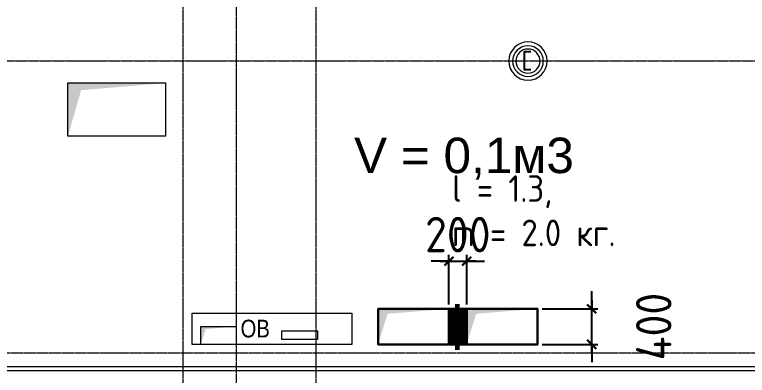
# Model space of a CAD drawing. Header units: millimetres. Extents: x -65509 to 912790, y 446 to 713294.
# Drawn here: x 220796 to 229065, y 395827 to 399898 of the extents above; entities that cross this region are included whole.
import ezdxf

# ---------------------------------------------------------------- set-up
doc = ezdxf.new("R2010")
doc.units = ezdxf.units.MM
doc.linetypes.add('CENTER2', pattern=[28.575, 19.05, -3.175, 3.175, -3.175])
doc.layers.get('Defpoints').update_dxf_attribs({"color": 250})
for name, color, linetype, lineweight in [('10.5) Арматура', 6, 'Continuous', 60), ('10.6) Диафрагмы', 90, 'Continuous', 30), ('ДШ_КР', 250, 'Continuous', 35), ('КМ_Фахверки', 250, 'Continuous', 25), ('ОВ_коллекторы', 250, 'Continuous', 25), ('ОВ_Отопление', 250, 'Continuous', 5), ('ОВ_Шахты', 250, 'Continuous', 5), ('РД_Оси_100', 250, 'Continuous', 0)]:
    doc.layers.add(name, color=color, linetype=linetype, lineweight=lineweight)
doc.layers.add('АР_Делит', color=250, linetype='Continuous', lineweight=0, plot=False)
doc.styles.get("Standard").update_dxf_attribs({"font": 'arial.ttf'})
doc.styles.add('style1', font='ARIALN.TTF')
doc.styles.add('СПДС', font='isocpeur.ttf', dxfattribs={"width": 0.9})
doc.dimstyles.new('Размера А3', dxfattribs={"dimtxt": 400, "dimasz": 100, "dimexe": 70, "dimexo": 50, "dimgap": 20, "dimtad": 1, "dimdec": 0, "dimrnd": 10, "dimzin": 0, "dimdsep": 46, "dimtxsty": 'СПДС', "dimblk": 'ARROWHEAD_6', "dimcen": 1, "dimazin": 0, "dimtfac": 1, "dimtdec": 0, "dimtmove": 2, "dimatfit": 0, "dimfxl": 1, "dimtolj": 1, "dimtzin": 0, "dimarcsym": 0})

# ---------------------------------------------------------------- blocks, each defined once
blk = doc.blocks.new('СОШ_2200_АР_ОСИ_М100_28.05.24')
at = {"layer": 'РД_Оси_100', "linetype": 'CENTER2'}
blk.add_line((-5954.958, 104100), (119910, 104100), dxfattribs=at)
for points in [[(105300, -6155), (105300, 139938.679)], [(105900, 139938.679), (105900, -6155)], [(106800, -6155), (106800, 139938.679)], [(119910, 100950), (119410, 100800), (-5454.958, 100800), (-5954.958, 100950)]]:
    blk.add_lwpolyline(points, dxfattribs=at)
blk = doc.blocks.new('otv')
at = {"linetype": 'Continuous'}
blk.add_lwpolyline([(0, -1), (0, 0), (1, 0), (1, -1)], close=True, dxfattribs=at)
blk.add_solid([(0, -1), (0, 0), (0.1346, -0.1366), (1, 0)], dxfattribs=at)
blk = doc.blocks.new('Ф_пеноблок 200')
at = {"layer": 'АР_Делит', "color": 1}
for radius in [216.3, 173, 136.2]:
    blk.add_circle((103.4, -41.9), radius, dxfattribs=at)
at = {"layer": 'КМ_Фахверки'}
blk.add_lwpolyline([(0, -75), (0, 0), (200, 0), (200, -75)], dxfattribs=at)
blk = doc.blocks.new('ARROWHEAD_6')
at = {"color": 0, "linetype": 'Continuous'}
for p, q in [((0, 0), (-1, 0)), ((-0.5, -0.5), (0.5, 0.5))]:
    blk.add_line(p, q, dxfattribs=at)
blk = doc.blocks.new('*D1090')
at = {"layer": '10.6) Диафрагмы', "color": 0, "lineweight": -2, "transparency": 16777216}
for p, q in [((225697.2, 396626.7), (225697.2, 397185.2)), ((225897.2, 396626.7), (225897.2, 397185.2)), ((225597.2, 397115.2), (225497.2, 397115.2)), ((225697.2, 397115.2), (225897.2, 397115.2)), ((225997.2, 397115.2), (226097.2, 397115.2))]:
    blk.add_line(p, q, dxfattribs=at)
at = {"layer": 'Defpoints', "color": 0, "lineweight": 25, "transparency": 16777216}
for p in [(225897.2, 397115.2), (225697.2, 396576.7), (225897.2, 396576.7)]:
    blk.add_point(p, dxfattribs=at)
at = {"layer": '10.6) Диафрагмы', "color": 0, "lineweight": -2, "transparency": 16777216, "xscale": 100, "yscale": 100, "zscale": 100}
blk.add_blockref('ARROWHEAD_6', (225697.2, 397115.2), dxfattribs=at)
at = {"layer": '10.6) Диафрагмы', "color": 0, "lineweight": -2, "transparency": 16777216, "xscale": 100, "yscale": 100, "zscale": 100, "rotation": 180}
blk.add_blockref('ARROWHEAD_6', (225897.2, 397115.2), dxfattribs=at)
at = {"layer": '10.6) Диафрагмы', "color": 0, "lineweight": 25, "transparency": 16777216, "insert": (225797.2, 397415.2), "char_height": 400, "attachment_point": 5, "style": 'СПДС'}
blk.add_mtext('\\A1;200', dxfattribs=at)
blk = doc.blocks.new('*D1091')
at = {"layer": '10.6) Диафрагмы', "color": 0, "lineweight": -2, "transparency": 16777216}
for p, q in [((227308.5, 396676.7), (227308.5, 396776.7)), ((226747.2, 396576.7), (227378.5, 396576.7)), ((227308.5, 396176.7), (227308.5, 396576.7)), ((226747.2, 396176.7), (227378.5, 396176.7)), ((227308.5, 396076.7), (227308.5, 395976.7))]:
    blk.add_line(p, q, dxfattribs=at)
at = {"layer": 'Defpoints', "color": 0, "lineweight": 25, "transparency": 16777216}
for p in [(226697.2, 396576.7), (227308.5, 396576.7), (226697.2, 396176.7)]:
    blk.add_point(p, dxfattribs=at)
at = {"layer": '10.6) Диафрагмы', "color": 0, "lineweight": -2, "transparency": 16777216, "xscale": 100, "yscale": 100, "zscale": 100}
for p, rotation in [((227308.5, 396576.7), 270), ((227308.5, 396176.7), 90)]:
    blk.add_blockref('ARROWHEAD_6', p, dxfattribs=dict(at, rotation=rotation))
at = {"layer": '10.6) Диафрагмы', "color": 0, "lineweight": 25, "transparency": 16777216, "insert": (228008.5, 396376.7), "char_height": 400, "attachment_point": 5, "rotation": 90, "style": 'СПДС'}
blk.add_mtext('\\A1;400', dxfattribs=at)

msp = doc.modelspace()

# ---------------------------------------------------------------- hatches: boundary and pattern name
at = {"layer": '10.6) Диафрагмы'}
h = msp.add_hatch(dxfattribs=at)
h.set_pattern_fill('ANSI31', color=256)
h.paths.add_polyline_path([(225897.159, 396576.733), (225697.159, 396576.733), (225697.159, 396176.733), (225897.159, 396176.733)])

# ---------------------------------------------------------------- linework, layer by layer
at = {"layer": '10.5) Арматура'}
for points in [[(225790.499, 396630.691), (225790.499, 396115.779)], [(225697.159, 396527.073), (225897.159, 396527.073)], [(225697.159, 396422.511), (225897.159, 396422.511)], [(225697.159, 396317.948), (225897.159, 396317.948)], [(225697.159, 396213.385), (225897.159, 396213.385)]]:
    msp.add_lwpolyline(points, dxfattribs=at)
at = {"layer": '10.6) Диафрагмы'}
for points in [[(224897.159, 396176.733), (226697.159, 396176.733), (226697.159, 396576.733), (224897.159, 396576.733)], [(225697.159, 396576.733), (224897.159, 396576.733), (224897.159, 396176.733), (225697.159, 396176.733)], [(225897.159, 396576.733), (226697.159, 396576.733), (226697.159, 396176.733), (225897.159, 396176.733)]]:
    msp.add_lwpolyline(points, close=True, dxfattribs=at)
at = {"layer": 'АР_Делит'}
msp.add_lwpolyline([(222800.003, 396526.733), (224600.003, 396526.733), (224600.003, 396176.733), (222800.003, 396176.733)], close=True, dxfattribs=at)
at = {"layer": 'ДШ_КР', "lineweight": 0}
msp.add_lwpolyline([(154797.159, 395926.733), (232352.159, 395926.733), (232352.159, 395876.733), (154797.159, 395876.733)], close=True, dxfattribs=at)
at = {"layer": 'ОВ_коллекторы', "lineweight": 0}
msp.add_lwpolyline([(224211.674, 396230.334), (223811.674, 396230.334), (223811.674, 396330.334), (224211.674, 396330.334)], close=True, dxfattribs=at)

# ---------------------------------------------------------------- block references
at = {"layer": 'КМ_Фахверки', "xscale": -1, "rotation": 90}
msp.add_blockref('Ф_пеноблок 200', (226547.151, 399476.733), dxfattribs=at)
at = {"layer": 'ОВ_Отопление', "xscale": 400, "yscale": 200}
msp.add_blockref('otv', (222897.159, 396376.733), dxfattribs=at)
at = {"layer": 'ОВ_Шахты', "xscale": 1100, "yscale": 600}
msp.add_blockref('otv', (221397.159, 399126.733), dxfattribs=at)
at = {"layer": 'ОВ_Шахты', "color": 1, "xscale": 800, "yscale": 400}
for p in [(224897.159, 396576.733), (225897.159, 396576.733)]:
    msp.add_blockref('otv', p, dxfattribs=at)
at = {"layer": 'РД_Оси_100'}
msp.add_blockref('СОШ_2200_АР_ОСИ_М100_28.05.24', (117397.159, 295276.733), dxfattribs=at)

# ---------------------------------------------------------------- texts
at = {"layer": '10.5) Арматура', "lineweight": 25, "insert": (226655.461, 397684.728), "char_height": 300, "attachment_point": 5, "style": 'СПДС'}
msp.add_mtext('\\A1;\\pxql;l = 1.3, \\Pm = 2.0 кг.', dxfattribs=at)
at = {"layer": '10.6) Диафрагмы', "color": 18, "lineweight": 25, "true_color": 0x000000, "insert": (224626.292, 398509.309), "char_height": 400, "width": 2641.4734, "attachment_point": 1}
msp.add_mtext('V = 0,1м3', dxfattribs=at)
at = {"layer": 'ОВ_Отопление', "insert": (223510.536, 396353.188), "char_height": 200, "width": 590.00022, "attachment_point": 5, "style": 'style1'}
msp.add_mtext('ОВ', dxfattribs=at)

# ---------------------------------------------------------------- dimensions: what is measured, and where the dimension line sits
at = {"layer": '10.6) Диафрагмы', "color": 18, "lineweight": 25, "true_color": 0x000000}
dim = msp.add_linear_dim(base=(225897.159, 397115.196), p1=(225697.159, 396576.733), p2=(225897.159, 396576.733), dimstyle='Размера А3', dxfattribs=at)
dim.commit()
dim.dimension.update_dxf_attribs({"geometry": '*D1090', "text_midpoint": (225797.159, 397415.196)})
dim = msp.add_linear_dim(base=(227308.481, 396576.733), p1=(226697.159, 396176.733), p2=(226697.159, 396576.733), angle=90, dimstyle='Размера А3', dxfattribs=at)
dim.commit()
dim.dimension.update_dxf_attribs({"geometry": '*D1091', "text_midpoint": (228008.481, 396376.733)})

doc.saveas('drawing.dxf')
